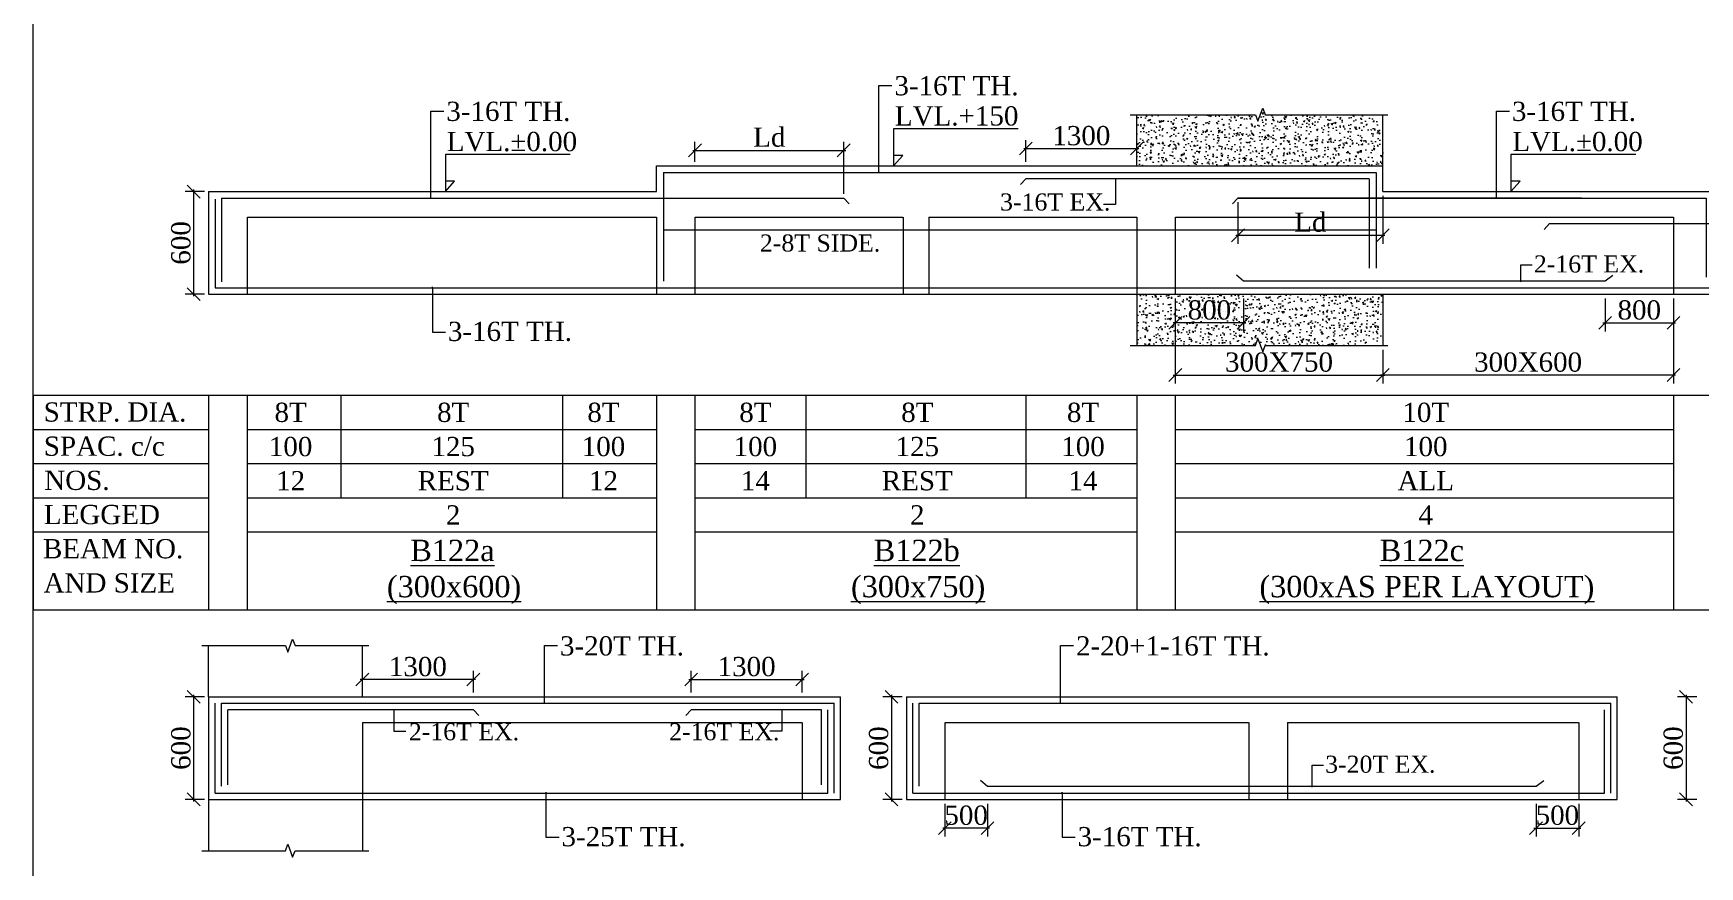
# Model space of a CAD drawing. Header units: millimetres. Extents: x 9781889 to 10654170, y -7832723 to -7608561.
# Drawn here: x 10316143 to 10335658, y -7789440 to -7779689 of the extents above; entities that cross this region are included whole.
import ezdxf
from ezdxf.enums import TextEntityAlignment as Align

# ---------------------------------------------------------------- set-up
doc = ezdxf.new("R2010")
doc.units = ezdxf.units.MM
doc.header["$LTSCALE"] = 10
doc.header["$PDMODE"] = 3
doc.linetypes.add('HIDDEN', pattern=[0.375, 0.25, -0.125])
for name, color, linetype, lineweight in [('LVL', 3, 'Continuous', 0), ('S-CUT OUT LINE', 9, 'Continuous', 0), ('S-DIM L.S.', 7, 'Continuous', 0), ('S-HATCH', 8, 'Continuous', 0), ('S-L.S.SECTION', 5, 'Continuous', 0), ('S-L.S.SLAB LINE', 252, 'HIDDEN', 0), ('S-L.S.STEEL', 1, 'Continuous', 9), ('S-L.S.STEEL 1', 6, 'Continuous', 0), ('S-SECTION MARK', 7, 'Continuous', 0), ('S-SHEET', 251, 'Continuous', 0), ('S-TEXT', 7, 'Continuous', 0), ('S-TEXT L.S. BEAM NO.', 30, 'Continuous', 0), ('S-TEXT. L.S.', 7, 'Continuous', 0)]:
    doc.layers.add(name, color=color, linetype=linetype, lineweight=lineweight)
doc.styles.add('135', font='arial.ttf', dxfattribs={"width": 0.8, "height": 135})
doc.styles.get("Standard").update_dxf_attribs({"font": 'arial.ttf'})
doc.styles.add('TEXT', font='times.ttf')
doc.dimstyles.new('75', dxfattribs={"dimtxt": 135, "dimasz": 90, "dimexe": 0.1, "dimexo": 0.03, "dimgap": 0.09, "dimtad": 1, "dimdec": 0, "dimzin": 0, "dimdsep": 46, "dimtxsty": '135', "dimblk": 'ARCHTICK', "dimcen": 0.09, "dimclrd": 256, "dimclre": 256, "dimclrt": 256, "dimadec": 0, "dimazin": 0, "dimtfac": 1, "dimtdec": 0, "dimtofl": 0, "dimtmove": 1, "dimatfit": 3, "dimldrblk": 'DOTSMALL', "dimfxl": 1, "dimtolj": 1, "dimtzin": 0, "dimlwd": -1, "dimlwe": -1, "dimarcsym": 0})
doc.dimstyles.new('SETU_1', dxfattribs={"dimtxt": 200, "dimasz": 150, "dimexe": 100, "dimexo": 50, "dimgap": 35, "dimtad": 1, "dimdec": 0, "dimzin": 0, "dimdsep": 46, "dimtxsty": 'Standard', "dimblk": 'OBLIQUE', "dimcen": 150, "dimdle": 25, "dimclrd": 256, "dimclre": 7, "dimclrt": 256, "dimadec": 0, "dimazin": 0, "dimtfac": 1, "dimtdec": 0, "dimtofl": 0, "dimtmove": 1, "dimatfit": 3, "dimfxl": 1, "dimtolj": 1, "dimtzin": 0, "dimlwd": -1, "dimlwe": 5, "dimarcsym": 1})

# ---------------------------------------------------------------- blocks, each defined once
blk = doc.blocks.new('_ArchTick')
at = {"color": 0, "linetype": 'ByBlock', "const_width": 0.15}
blk.add_lwpolyline([(-0.5, -0.5), (0.5, 0.5)], dxfattribs=at)
blk = doc.blocks.new('_Oblique')
at = {"color": 0, "linetype": 'ByBlock', "lineweight": -2}
blk.add_line((-0.5, -0.5), (0.5, 0.5), dxfattribs=at)
blk = doc.blocks.new('*D818')
at = {"layer": 'Defpoints', "color": 0, "transparency": 16777216}
for p in [(10318197, -7787453), (10318021, -7788653), (10318197, -7788653)]:
    blk.add_point(p, dxfattribs=at)
at = {"layer": 'S-DIM L.S.', "color": 7, "lineweight": 5, "transparency": 16777216}
for p, q in [((10318147, -7787453), (10317921, -7787453)), ((10318147, -7788653), (10317921, -7788653))]:
    blk.add_line(p, q, dxfattribs=at)
at = {"layer": 'S-DIM L.S.', "transparency": 16777216}
blk.add_line((10318021, -7787428), (10318021, -7788678), dxfattribs=at)
at = {"layer": 'S-DIM L.S.', "transparency": 16777216, "xscale": 150, "yscale": 150, "zscale": 150}
for p, rotation in [((10318021, -7787453), 90), ((10318021, -7788653), 270)]:
    blk.add_blockref('_Oblique', p, dxfattribs=dict(at, rotation=rotation))
at = {"layer": 'S-DIM L.S.', "transparency": 16777216, "insert": (10317872, -7788053), "char_height": 225, "attachment_point": 5, "rotation": 90, "style": 'TEXT'}
blk.add_mtext('\\A1;600', dxfattribs=at)
blk = doc.blocks.new('*D819')
at = {"layer": 'Defpoints', "color": 0, "transparency": 16777216}
for p in [(10325147, -7787250), (10323847, -7787453, 0), (10325147, -7787453, 0)]:
    blk.add_point(p, dxfattribs=at)
at = {"layer": 'S-DIM L.S.', "color": 7, "lineweight": 5, "transparency": 16777216}
for p, q in [((10323847, -7787403), (10323847, -7787150)), ((10325147, -7787403), (10325147, -7787150))]:
    blk.add_line(p, q, dxfattribs=at)
at = {"layer": 'S-DIM L.S.', "transparency": 16777216}
blk.add_line((10323822, -7787250), (10325172, -7787250), dxfattribs=at)
at = {"layer": 'S-DIM L.S.', "transparency": 16777216, "xscale": 150, "yscale": 150, "zscale": 150, "rotation": 180}
blk.add_blockref('_Oblique', (10323847, -7787250), dxfattribs=at)
at = {"layer": 'S-DIM L.S.', "transparency": 16777216, "xscale": 150, "yscale": 150, "zscale": 150}
blk.add_blockref('_Oblique', (10325147, -7787250), dxfattribs=at)
at = {"layer": 'S-DIM L.S.', "transparency": 16777216, "insert": (10324497, -7787100), "char_height": 225, "attachment_point": 5, "style": 'TEXT'}
blk.add_mtext('\\A1;1300', dxfattribs=at)
blk = doc.blocks.new('*D820')
at = {"layer": 'Defpoints', "color": 0, "transparency": 16777216}
for p in [(10319997, -7787250), (10319997, -7787453, 0), (10321297, -7787453, 0)]:
    blk.add_point(p, dxfattribs=at)
at = {"layer": 'S-DIM L.S.', "color": 7, "lineweight": 5, "transparency": 16777216}
for p, q in [((10319997, -7787403), (10319997, -7787150)), ((10321297, -7787403), (10321297, -7787150))]:
    blk.add_line(p, q, dxfattribs=at)
at = {"layer": 'S-DIM L.S.', "transparency": 16777216}
blk.add_line((10321322, -7787250), (10319972, -7787250), dxfattribs=at)
at = {"layer": 'S-DIM L.S.', "transparency": 16777216, "xscale": 150, "yscale": 150, "zscale": 150, "rotation": 180}
blk.add_blockref('_Oblique', (10319997, -7787250), dxfattribs=at)
at = {"layer": 'S-DIM L.S.', "transparency": 16777216, "xscale": 150, "yscale": 150, "zscale": 150}
blk.add_blockref('_Oblique', (10321297, -7787250), dxfattribs=at)
at = {"layer": 'S-DIM L.S.', "transparency": 16777216, "insert": (10320647, -7787100), "char_height": 225, "attachment_point": 5, "style": 'TEXT'}
blk.add_mtext('\\A1;1300', dxfattribs=at)
blk = doc.blocks.new('*D821')
at = {"layer": 'Defpoints', "color": 0, "transparency": 16777216}
for p in [(10326368, -7787453), (10326193, -7788653), (10326368, -7788653)]:
    blk.add_point(p, dxfattribs=at)
at = {"layer": 'S-DIM L.S.', "color": 7, "lineweight": 5, "transparency": 16777216}
for p, q in [((10326318, -7787453), (10326093, -7787453)), ((10326318, -7788653), (10326093, -7788653))]:
    blk.add_line(p, q, dxfattribs=at)
at = {"layer": 'S-DIM L.S.', "transparency": 16777216}
blk.add_line((10326193, -7787428), (10326193, -7788678), dxfattribs=at)
at = {"layer": 'S-DIM L.S.', "transparency": 16777216, "xscale": 150, "yscale": 150, "zscale": 150}
for p, rotation in [((10326193, -7787453), 90), ((10326193, -7788653), 270)]:
    blk.add_blockref('_Oblique', p, dxfattribs=dict(at, rotation=rotation))
at = {"layer": 'S-DIM L.S.', "transparency": 16777216, "insert": (10326044, -7788053), "char_height": 225, "attachment_point": 5, "rotation": 90, "style": 'TEXT'}
blk.add_mtext('\\A1;600', dxfattribs=at)
blk = doc.blocks.new('*D822')
at = {"layer": 'Defpoints', "color": 0, "transparency": 16777216}
for p in [(10326818, -7788653, 0), (10327318, -7788653, 0), (10326818, -7788989)]:
    blk.add_point(p, dxfattribs=at)
at = {"layer": 'S-DIM L.S.', "color": 7, "lineweight": 5, "transparency": 16777216}
for p, q in [((10326818, -7788703), (10326818, -7789089)), ((10327318, -7788703), (10327318, -7789089))]:
    blk.add_line(p, q, dxfattribs=at)
at = {"layer": 'S-DIM L.S.', "transparency": 16777216}
blk.add_line((10327343, -7788989), (10326793, -7788989), dxfattribs=at)
at = {"layer": 'S-DIM L.S.', "transparency": 16777216, "xscale": 150, "yscale": 150, "zscale": 150, "rotation": 180}
blk.add_blockref('_Oblique', (10326818, -7788989), dxfattribs=at)
at = {"layer": 'S-DIM L.S.', "transparency": 16777216, "xscale": 150, "yscale": 150, "zscale": 150}
blk.add_blockref('_Oblique', (10327318, -7788989), dxfattribs=at)
at = {"layer": 'S-DIM L.S.', "transparency": 16777216, "insert": (10327068, -7788840), "char_height": 225, "attachment_point": 5, "style": 'TEXT'}
blk.add_mtext('\\A1;500', dxfattribs=at)
blk = doc.blocks.new('*D823')
at = {"layer": 'Defpoints', "color": 0, "transparency": 16777216}
for p in [(10333742, -7788653, 0), (10334242, -7788653, 0), (10334242, -7788989)]:
    blk.add_point(p, dxfattribs=at)
at = {"layer": 'S-DIM L.S.', "color": 7, "lineweight": 5, "transparency": 16777216}
for p, q in [((10333742, -7788703), (10333742, -7789089)), ((10334242, -7788703), (10334242, -7789089))]:
    blk.add_line(p, q, dxfattribs=at)
at = {"layer": 'S-DIM L.S.', "transparency": 16777216}
blk.add_line((10333717, -7788989), (10334267, -7788989), dxfattribs=at)
at = {"layer": 'S-DIM L.S.', "transparency": 16777216, "xscale": 150, "yscale": 150, "zscale": 150, "rotation": 180}
blk.add_blockref('_Oblique', (10333742, -7788989), dxfattribs=at)
at = {"layer": 'S-DIM L.S.', "transparency": 16777216, "xscale": 150, "yscale": 150, "zscale": 150}
blk.add_blockref('_Oblique', (10334242, -7788989), dxfattribs=at)
at = {"layer": 'S-DIM L.S.', "transparency": 16777216, "insert": (10333992, -7788840), "char_height": 225, "attachment_point": 5, "style": 'TEXT'}
blk.add_mtext('\\A1;500', dxfattribs=at)
blk = doc.blocks.new('*D824')
at = {"layer": 'Defpoints', "color": 0, "transparency": 16777216}
for p in [(10335674, -7787453), (10335499, -7788653), (10335674, -7788653)]:
    blk.add_point(p, dxfattribs=at)
at = {"layer": 'S-DIM L.S.', "color": 7, "lineweight": 5, "transparency": 16777216}
for p, q in [((10335624, -7787453), (10335399, -7787453)), ((10335624, -7788653), (10335399, -7788653))]:
    blk.add_line(p, q, dxfattribs=at)
at = {"layer": 'S-DIM L.S.', "transparency": 16777216}
blk.add_line((10335499, -7787428), (10335499, -7788678), dxfattribs=at)
at = {"layer": 'S-DIM L.S.', "transparency": 16777216, "xscale": 150, "yscale": 150, "zscale": 150}
for p, rotation in [((10335499, -7787453), 90), ((10335499, -7788653), 270)]:
    blk.add_blockref('_Oblique', p, dxfattribs=dict(at, rotation=rotation))
at = {"layer": 'S-DIM L.S.', "transparency": 16777216, "insert": (10335350, -7788053), "char_height": 225, "attachment_point": 5, "rotation": 90, "style": 'TEXT'}
blk.add_mtext('\\A1;600', dxfattribs=at)
blk = doc.blocks.new('*D1781')
at = {"layer": 'Defpoints', "color": 0, "transparency": 16777216}
for p in [(10318197, -7781541), (10318021, -7782741), (10318197, -7782741)]:
    blk.add_point(p, dxfattribs=at)
at = {"layer": 'S-DIM L.S.', "color": 7, "lineweight": 5, "transparency": 16777216}
for p, q in [((10318147, -7781541), (10317921, -7781541)), ((10318147, -7782741), (10317921, -7782741))]:
    blk.add_line(p, q, dxfattribs=at)
at = {"layer": 'S-DIM L.S.', "transparency": 16777216}
blk.add_line((10318021, -7781516), (10318021, -7782766), dxfattribs=at)
at = {"layer": 'S-DIM L.S.', "transparency": 16777216, "xscale": 150, "yscale": 150, "zscale": 150}
for p, rotation in [((10318021, -7781541), 90), ((10318021, -7782741), 270)]:
    blk.add_blockref('_Oblique', p, dxfattribs=dict(at, rotation=rotation))
at = {"layer": 'S-DIM L.S.', "transparency": 16777216, "insert": (10317872, -7782141), "char_height": 225, "attachment_point": 5, "rotation": 90, "style": 'TEXT'}
blk.add_mtext('\\A1;600', dxfattribs=at)
blk = doc.blocks.new('*D1782')
at = {"layer": 'Defpoints', "color": 0, "transparency": 16777216}
for p in [(10329067, -7781037), (10327767, -7781241, 0), (10329067, -7781241, 0)]:
    blk.add_point(p, dxfattribs=at)
at = {"layer": 'S-DIM L.S.', "color": 7, "lineweight": 5, "transparency": 16777216}
for p, q in [((10327767, -7781191), (10327767, -7780937)), ((10329067, -7781191), (10329067, -7780937))]:
    blk.add_line(p, q, dxfattribs=at)
at = {"layer": 'S-DIM L.S.', "transparency": 16777216}
blk.add_line((10327742, -7781037), (10329092, -7781037), dxfattribs=at)
at = {"layer": 'S-DIM L.S.', "transparency": 16777216, "xscale": 150, "yscale": 150, "zscale": 150, "rotation": 180}
blk.add_blockref('_Oblique', (10327767, -7781037), dxfattribs=at)
at = {"layer": 'S-DIM L.S.', "transparency": 16777216, "xscale": 150, "yscale": 150, "zscale": 150}
blk.add_blockref('_Oblique', (10329067, -7781037), dxfattribs=at)
at = {"layer": 'S-DIM L.S.', "transparency": 16777216, "insert": (10328417, -7780887), "char_height": 225, "attachment_point": 5, "style": 'TEXT'}
blk.add_mtext('\\A1;1300', dxfattribs=at)
blk = doc.blocks.new('*D1783')
at = {"layer": 'Defpoints', "color": 0, "transparency": 16777216}
for p in [(10334551, -7782741, 0), (10335352, -7782741, 0), (10335352, -7783077)]:
    blk.add_point(p, dxfattribs=at)
at = {"layer": 'S-DIM L.S.', "color": 7, "lineweight": 5, "transparency": 16777216}
for p, q in [((10334551, -7782791), (10334551, -7783177)), ((10335352, -7782791), (10335352, -7783177))]:
    blk.add_line(p, q, dxfattribs=at)
at = {"layer": 'S-DIM L.S.', "transparency": 16777216}
blk.add_line((10334526, -7783077), (10335377, -7783077), dxfattribs=at)
at = {"layer": 'S-DIM L.S.', "transparency": 16777216, "xscale": 150, "yscale": 150, "zscale": 150, "rotation": 180}
blk.add_blockref('_Oblique', (10334551, -7783077), dxfattribs=at)
at = {"layer": 'S-DIM L.S.', "transparency": 16777216, "xscale": 150, "yscale": 150, "zscale": 150}
blk.add_blockref('_Oblique', (10335352, -7783077), dxfattribs=at)
at = {"layer": 'S-DIM L.S.', "transparency": 16777216, "insert": (10334951, -7782927), "char_height": 225, "attachment_point": 5, "style": 'TEXT'}
blk.add_mtext('\\A1;800', dxfattribs=at)
blk = doc.blocks.new('*D1784')
at = {"layer": 'Defpoints', "color": 0, "transparency": 16777216}
for p in [(10329517, -7782741, 0), (10330317, -7782741, 0), (10329517, -7783077)]:
    blk.add_point(p, dxfattribs=at)
at = {"layer": 'S-DIM L.S.', "color": 7, "lineweight": 5, "transparency": 16777216}
for p, q in [((10329517, -7782791), (10329517, -7783177)), ((10330317, -7782791), (10330317, -7783177))]:
    blk.add_line(p, q, dxfattribs=at)
at = {"layer": 'S-DIM L.S.', "transparency": 16777216}
blk.add_line((10330342, -7783077), (10329492, -7783077), dxfattribs=at)
at = {"layer": 'S-DIM L.S.', "transparency": 16777216, "xscale": 150, "yscale": 150, "zscale": 150, "rotation": 180}
blk.add_blockref('_Oblique', (10329517, -7783077), dxfattribs=at)
at = {"layer": 'S-DIM L.S.', "transparency": 16777216, "xscale": 150, "yscale": 150, "zscale": 150}
blk.add_blockref('_Oblique', (10330317, -7783077), dxfattribs=at)
at = {"layer": 'S-DIM L.S.', "transparency": 16777216, "insert": (10329917, -7782927), "char_height": 225, "attachment_point": 5, "style": 'TEXT'}
blk.add_mtext('\\A1;800', dxfattribs=at)
blk = doc.blocks.new('*D1788')
at = {"layer": 'Defpoints', "color": 0, "transparency": 16777216}
for p in [(10325634, -7781058), (10323892, -7781241, 0), (10325634, -7781616, 0)]:
    blk.add_point(p, dxfattribs=at)
at = {"layer": 'S-DIM L.S.', "color": 7, "lineweight": 5, "transparency": 16777216}
for p, q in [((10323892, -7781191), (10323892, -7780958)), ((10325634, -7781566), (10325634, -7780958))]:
    blk.add_line(p, q, dxfattribs=at)
at = {"layer": 'S-DIM L.S.', "transparency": 16777216}
blk.add_line((10323867, -7781058), (10325659, -7781058), dxfattribs=at)
at = {"layer": 'S-DIM L.S.', "transparency": 16777216, "xscale": 150, "yscale": 150, "zscale": 150, "rotation": 180}
blk.add_blockref('_Oblique', (10323892, -7781058), dxfattribs=at)
at = {"layer": 'S-DIM L.S.', "transparency": 16777216, "xscale": 150, "yscale": 150, "zscale": 150}
blk.add_blockref('_Oblique', (10325634, -7781058), dxfattribs=at)
at = {"layer": 'S-DIM L.S.', "transparency": 16777216, "insert": (10324763, -7780905), "char_height": 225, "attachment_point": 5, "style": 'TEXT'}
blk.add_mtext('\\A1;Ld', dxfattribs=at)
blk = doc.blocks.new('*D1785')
at = {"layer": 'Defpoints', "color": 0, "transparency": 16777216}
for p in [(10331947, -7781541, 0), (10330251, -7781616, 0), (10331947, -7782052)]:
    blk.add_point(p, dxfattribs=at)
at = {"layer": 'S-DIM L.S.', "color": 7, "lineweight": 5, "transparency": 16777216}
for p, q in [((10330251, -7781666), (10330251, -7782152)), ((10331947, -7781591), (10331947, -7782152))]:
    blk.add_line(p, q, dxfattribs=at)
at = {"layer": 'S-DIM L.S.', "transparency": 16777216}
blk.add_line((10330226, -7782052), (10331972, -7782052), dxfattribs=at)
at = {"layer": 'S-DIM L.S.', "transparency": 16777216, "xscale": 150, "yscale": 150, "zscale": 150, "rotation": 180}
blk.add_blockref('_Oblique', (10330251, -7782052), dxfattribs=at)
at = {"layer": 'S-DIM L.S.', "transparency": 16777216, "xscale": 150, "yscale": 150, "zscale": 150}
blk.add_blockref('_Oblique', (10331947, -7782052), dxfattribs=at)
at = {"layer": 'S-DIM L.S.', "transparency": 16777216, "insert": (10331099, -7781900), "char_height": 225, "attachment_point": 5, "style": 'TEXT'}
blk.add_mtext('\\A1;Ld', dxfattribs=at)
blk = doc.blocks.new('*D1786')
at = {"layer": 'Defpoints', "color": 0, "transparency": 16777216}
for p in [(10329517, -7782741, 0), (10331947, -7783341, 0), (10331947, -7783687)]:
    blk.add_point(p, dxfattribs=at)
at = {"layer": 'S-DIM L.S.', "color": 7, "lineweight": 5, "transparency": 16777216}
for p, q in [((10329517, -7782791), (10329517, -7783787)), ((10331947, -7783391), (10331947, -7783787))]:
    blk.add_line(p, q, dxfattribs=at)
at = {"layer": 'S-DIM L.S.', "transparency": 16777216}
blk.add_line((10329492, -7783687), (10331972, -7783687), dxfattribs=at)
at = {"layer": 'S-DIM L.S.', "transparency": 16777216, "xscale": 150, "yscale": 150, "zscale": 150, "rotation": 180}
blk.add_blockref('_Oblique', (10329517, -7783687), dxfattribs=at)
at = {"layer": 'S-DIM L.S.', "transparency": 16777216, "xscale": 150, "yscale": 150, "zscale": 150}
blk.add_blockref('_Oblique', (10331947, -7783687), dxfattribs=at)
at = {"layer": 'S-DIM L.S.', "transparency": 16777216, "insert": (10330732, -7783537), "char_height": 225, "attachment_point": 5, "style": 'TEXT'}
blk.add_mtext('\\A1;300X750', dxfattribs=at)
blk = doc.blocks.new('*D1787')
at = {"layer": 'Defpoints', "color": 0, "transparency": 16777216}
for p in [(10335352, -7782741, 0), (10331947, -7783341, 0), (10331947, -7783687)]:
    blk.add_point(p, dxfattribs=at)
at = {"layer": 'S-DIM L.S.', "color": 7, "lineweight": 5, "transparency": 16777216}
for p, q in [((10335352, -7782791), (10335352, -7783787)), ((10331947, -7783391), (10331947, -7783787))]:
    blk.add_line(p, q, dxfattribs=at)
at = {"layer": 'S-DIM L.S.', "transparency": 16777216}
blk.add_line((10335377, -7783687), (10331922, -7783687), dxfattribs=at)
at = {"layer": 'S-DIM L.S.', "transparency": 16777216, "xscale": 150, "yscale": 150, "zscale": 150, "rotation": 180}
blk.add_blockref('_Oblique', (10331947, -7783687), dxfattribs=at)
at = {"layer": 'S-DIM L.S.', "transparency": 16777216, "xscale": 150, "yscale": 150, "zscale": 150}
blk.add_blockref('_Oblique', (10335352, -7783687), dxfattribs=at)
at = {"layer": 'S-DIM L.S.', "transparency": 16777216, "insert": (10333649, -7783537), "char_height": 225, "attachment_point": 5, "style": 'TEXT'}
blk.add_mtext('\\A1;300X600', dxfattribs=at)

msp = doc.modelspace()

# ---------------------------------------------------------------- hatches: boundary and pattern name
at = {"layer": 'S-HATCH', "linetype": 'ByBlock'}
h = msp.add_hatch(dxfattribs=at)
h.set_pattern_fill('AR-CONC', color=256)
h.set_pattern_definition([(50, (260514.51, 52697.36), (182.184669, -15.9390855), [19.05, -209.55]), (355, (260514.5, 52697.36), (-35.2434214, 191.0568452), [15.24, -167.6405842]), (100.4514447, (260529.7, 52696.03), (146.941247, 175.117752), [16.1900088, -178.0902446]), (46.1842, (260514.5, 52748.16), (271.079041, -42.042328), [28.575, -314.325]), (96.6355576, (260537.1, 52744.66), (237.404134, 247.4261246), [24.285023, -267.135608]), (351.1841512, (260514.5, 52748.16), (237.404134, 247.4261246), [22.859967, -251.459732]), (21, (260539.91, 52735.46), (151.6143913, -102.2651982), [19.05, -209.55]), (326, (260539.9, 52735.46), (61.8020283, 184.187966), [15.24, -167.64]), (71.451445, (260552.54, 52726.94), (213.4164193, 81.922769), [16.1900088, -178.0899376]), (37.5, (260514.51, 52697.36), (3.08860325, 84.55503887), [0, -165.608, 0, -170.18, 0, -168.275]), (7.5, (260514.51, 52697.36), (66.8196625, 100.1805748), [0, -97.028, 0, -161.798, 0, -64.135]), (327.5, (260457.87, 52697.36), (135.59059517, -5.728744), [0, -63.5, 0, -198.12, 0, -262.89]), (317.5, (260432.47, 52697.36), (148.1291814, 25.426491), [0, -82.55, 0, -131.572, 0, -186.69])])
h.paths.add_polyline_path([(10331946.6, -7781240.5), (10331946.6, -7780640.5), (10330568.6, -7780640.5), (10330540.6, -7780563.7), (10330484.6, -7780717.4), (10330456.7, -7780640.5), (10329066.6, -7780640.5), (10329066.6, -7781240.5)])
h.paths.add_polyline_path([(10329839.6, -7780640.5), (10330616.5, -7780640.5), (10330616.5, -7780645.5), (10329839.6, -7780645.5)], flags=16)
h = msp.add_hatch(dxfattribs=at)
h.set_pattern_fill('AR-CONC', color=256)
h.set_pattern_definition([(50, (260514.51, 52397.36), (182.184669, -15.9390855), [19.05, -209.55]), (355, (260514.5, 52397.36), (-35.2434214, 191.0568452), [15.24, -167.6405842]), (100.4514447, (260529.7, 52396.03), (146.941247, 175.117752), [16.1900088, -178.0902446]), (46.1842, (260514.5, 52448.16), (271.079041, -42.042328), [28.575, -314.325]), (96.6355576, (260537.1, 52444.66), (237.404134, 247.4261246), [24.285023, -267.135608]), (351.1841512, (260514.5, 52448.16), (237.404134, 247.4261246), [22.859967, -251.459732]), (21, (260539.91, 52435.46), (151.6143913, -102.2651982), [19.05, -209.55]), (326, (260539.9, 52435.46), (61.8020283, 184.187966), [15.24, -167.64]), (71.451445, (260552.54, 52426.94), (213.4164193, 81.922769), [16.1900088, -178.0899376]), (37.5, (260514.51, 52397.36), (3.08860325, 84.55503887), [0, -165.608, 0, -170.18, 0, -168.275]), (7.5, (260514.51, 52397.36), (66.8196625, 100.1805748), [0, -97.028, 0, -161.798, 0, -64.135]), (327.5, (260457.87, 52397.36), (135.59059517, -5.728744), [0, -63.5, 0, -198.12, 0, -262.89]), (317.5, (260432.47, 52397.36), (148.1291814, 25.426491), [0, -82.55, 0, -131.572, 0, -186.69])])
h.paths.add_polyline_path([(10331946.6, -7783340.5), (10331946.6, -7782740.5), (10329066.6, -7782740.5), (10329066.6, -7783340.5), (10330456.7, -7783340.5), (10330484.6, -7783263.7), (10330540.6, -7783417.4), (10330568.6, -7783340.5)])
h.paths.add_polyline_path([(10329607.1, -7783165.8), (10330217.9, -7783165.8), (10330217.9, -7782685.4), (10329607.1, -7782685.4)], flags=9)

# ---------------------------------------------------------------- linework, layer by layer
at = {"layer": 'LVL', "linetype": 'Continuous', "elevation": 0}
for points in [[(10327678.8, -7780805.5), (10326217.6, -7780805.5), (10326217.6, -7781240.5), (10326325.7, -7781118.5), (10326217.6, -7781118.5)], [(10322430.8, -7781105.5), (10320969.6, -7781105.5), (10320969.6, -7781540.5), (10321077.8, -7781418.5), (10320969.6, -7781418.5)], [(10334909.9, -7781105.5), (10333448.7, -7781105.5), (10333448.7, -7781540.5), (10333556.9, -7781418.5), (10333448.7, -7781418.5)]]:
    msp.add_lwpolyline(points, dxfattribs=at)
at = {"layer": 'S-CUT OUT LINE', "color": 5, "elevation": 0}
for points in [[(10328988.3, -7780640.5), (10330456.7, -7780640.5), (10330484.6, -7780717.4), (10330540.6, -7780563.7), (10330568.6, -7780640.5), (10332005.8, -7780640.5)], [(10328988.3, -7783340.5), (10330456.7, -7783340.5), (10330484.6, -7783263.7), (10330540.6, -7783417.4), (10330568.6, -7783340.5), (10332005.8, -7783340.5)], [(10318118.3, -7786853.3), (10319096.4, -7786853.3), (10319124.4, -7786930.2), (10319180.4, -7786776.5), (10319208.3, -7786853.3), (10320071.6, -7786853.3)], [(10318118.3, -7789253.3), (10319096.4, -7789253.3), (10319124.4, -7789176.5), (10319180.4, -7789330.2), (10319208.3, -7789253.3), (10320071.6, -7789253.3)]]:
    msp.add_lwpolyline(points, dxfattribs=at)
at = {"layer": 'S-L.S.SECTION'}
for p, q in [((10329066.6, -7781240.5, 0), (10329066.6, -7780640.5, 0)), ((10331946.6, -7781540.5, 0), (10331946.6, -7780640.5, 0)), ((10323441.6, -7781240.5, 0), (10331946.6, -7781240.5, 0)), ((10323441.6, -7781540.5, 0), (10323441.6, -7781240.5, 0)), ((10318196.6, -7781540.5, 0), (10323441.6, -7781540.5, 0)), ((10318196.6, -7781540.5, 0), (10318196.6, -7782740.5, 0)), ((10331946.6, -7781540.5, 0), (10335801.6, -7781540.5, 0)), ((10318196.6, -7782740.5, 0), (10340805.5, -7782740.5, 0)), ((10329066.6, -7782740.5, 0), (10329066.6, -7783340.5, 0)), ((10331946.6, -7782740.5, 0), (10331946.6, -7783340.5, 0)), ((10318196.6, -7787453.3, 0), (10318196.6, -7786853.3, 0)), ((10319996.6, -7787453.3, 0), (10319996.6, -7786853.3, 0)), ((10318196.6, -7787453.3, 0), (10325597.1, -7787453.3, 0)), ((10318196.6, -7787453.3, 0), (10318196.6, -7788653.3, 0)), ((10325597.1, -7788653.3, 0), (10325597.1, -7787453.3, 0)), ((10326368.2, -7787453.3, 0), (10334693.1, -7787453.3, 0)), ((10326368.2, -7787453.3, 0), (10326368.2, -7788653.3, 0)), ((10334693.1, -7788653.3, 0), (10334693.1, -7787453.3, 0)), ((10318196.6, -7788653.3, 0), (10325597.1, -7788653.3, 0)), ((10318196.6, -7788653.3, 0), (10318196.6, -7789253.3, 0)), ((10319996.6, -7788653.3, 0), (10319996.6, -7789253.3, 0)), ((10326368.2, -7788653.3, 0), (10334693.1, -7788653.3, 0))]:
    msp.add_line(p, q, dxfattribs=at)
at = {"layer": 'S-L.S.SLAB LINE', "ltscale": 0.3}
for p, q in [((10318646.6, -7781840.5, 0), (10323441.6, -7781840.5, 0)), ((10318646.6, -7781840.5, 0), (10318646.6, -7782740.5, 0)), ((10323441.6, -7781840.5, 0), (10323441.6, -7782740.5, 0)), ((10323891.6, -7781840.5, 0), (10326329.1, -7781840.5, 0)), ((10323891.6, -7781840.5, 0), (10323891.6, -7782740.5, 0)), ((10326329.1, -7781840.5, 0), (10326329.1, -7782740.5, 0)), ((10326629.1, -7781840.5, 0), (10326629.1, -7782740.5, 0)), ((10326629.1, -7781840.5, 0), (10329066.6, -7781840.5, 0)), ((10329066.6, -7781840.5, 0), (10329066.6, -7782740.5, 0)), ((10329516.6, -7781840.5, 0), (10335351.6, -7781840.5, 0)), ((10329516.6, -7781840.5, 0), (10329516.6, -7782740.5, 0)), ((10335351.6, -7781840.5, 0), (10335351.6, -7782740.5, 0)), ((10318196.6, -7787753.3, 0), (10318196.6, -7787753.3, 0)), ((10319996.6, -7787753.3, 0), (10325147.1, -7787753.3, 0)), ((10319996.6, -7787753.3, 0), (10319996.6, -7788653.3, 0)), ((10325147.1, -7787753.3, 0), (10325147.1, -7788653.3, 0)), ((10326368.2, -7787753.3, 0), (10326368.2, -7787753.3, 0)), ((10326818.2, -7787753.3, 0), (10330380.3, -7787753.3, 0)), ((10326818.2, -7787753.3, 0), (10326818.2, -7788653.3, 0)), ((10330380.3, -7787753.3, 0), (10330380.3, -7788653.3, 0)), ((10330830.3, -7787753.3, 0), (10334243.1, -7787753.3, 0)), ((10330830.3, -7787753.3, 0), (10330830.3, -7788653.3, 0)), ((10334243.1, -7787753.3, 0), (10334243.1, -7788653.3, 0))]:
    msp.add_line(p, q, dxfattribs=at)
at = {"layer": 'S-L.S.STEEL'}
for p, q in [((10323523.4, -7781315.5, 0), (10323523.4, -7782590.3, 0)), ((10331868.6, -7781315.5, 0), (10331868.6, -7782437.9, 0)), ((10331788.3, -7781390.5, 0), (10331788.3, -7782437.9, 0)), ((10318271.6, -7781628.1, 0), (10318271.6, -7782665.5, 0)), ((10318346.6, -7781615.5, 0), (10318346.6, -7782598.1, 0)), ((10325634.2, -7781615.5, 0), (10325697.4, -7781682.4, 0)), ((10333901.5, -7781915.5, 0), (10333838.3, -7781982.4, 0)), ((10333901.5, -7781915.5, 0), (10340659.5, -7781915.5, 0)), ((10318271.6, -7782665.5, 0), (10340734.5, -7782665.5, 0)), ((10318271.6, -7788578.3, 0), (10318271.6, -7787528.3, 0)), ((10318346.6, -7787528.3, 0), (10325522.1, -7787528.3, 0)), ((10318346.6, -7788498.7, 0), (10318346.6, -7787528.3, 0)), ((10321296.7, -7787603.3, 0), (10318421.6, -7787603.3, 0)), ((10318421.6, -7788482.1, 0), (10318421.6, -7787603.3, 0)), ((10321296.7, -7787603.3, 0), (10321359.9, -7787670.2, 0)), ((10325372.1, -7788482.1, 0), (10325372.1, -7787603.3, 0)), ((10325447.1, -7788578.3, 0), (10325447.1, -7787603.3, 0)), ((10325522.1, -7788578.3, 0), (10325522.1, -7787528.3, 0)), ((10326443.2, -7788578.3, 0), (10326443.2, -7787528.3, 0)), ((10326518.2, -7787528.3, 0), (10334618.1, -7787528.3, 0)), ((10326518.2, -7788498.7, 0), (10326518.2, -7787528.3, 0)), ((10334543.1, -7788578.3, 0), (10334543.1, -7787603.3, 0)), ((10334618.1, -7788578.3, 0), (10334618.1, -7787528.3, 0)), ((10318271.6, -7788578.3, 0), (10325447.1, -7788578.3, 0)), ((10326443.2, -7788578.3, 0), (10334543.1, -7788578.3, 0))]:
    msp.add_line(p, q, dxfattribs=at)
at = {"layer": 'S-L.S.STEEL', "elevation": 0}
for points in [[(10334640.9, -7782522.3), (10334551.4, -7782590.5), (10330316.7, -7782590.5), (10330234.7, -7782519.8)], [(10333831.9, -7788435.1), (10333742.4, -7788503.3), (10327318.3, -7788503.3), (10327236.3, -7788432.6)]]:
    msp.add_lwpolyline(points, dxfattribs=at)
at = {"layer": 'S-L.S.STEEL'}
for points in [[(10323523.4, -7781315.5, 0), (10331868.6, -7781315.5, 0)], [(10331788.3, -7781390.5, 0), (10327766.6, -7781390.5, 0), (10327703.4, -7781457.4, 0)], [(10318346.6, -7781615.5, 0), (10325634.2, -7781615.5, 0)], [(10334272.6, -7781615.5, 0), (10330250.9, -7781615.5, 0), (10330187.7, -7781682.4, 0)], [(10330250.9, -7781615.5, 0), (10335734.4, -7781615.5, 0), (10335734.4, -7782542.7, 0)], [(10325372.1, -7787603.3, 0), (10323847.1, -7787603.3, 0), (10323783.9, -7787670.2, 0)]]:
    msp.add_polyline3d(points, dxfattribs=at)
at = {"layer": 'S-L.S.STEEL 1'}
msp.add_line((10331868.6, -7781990.5, 0), (10323523.4, -7781990.5, 0), dxfattribs=at)
at = {"layer": 'S-SHEET'}
for p, q in [((10316143.4, -7783923.8, 0), (10318196.6, -7783923.8, 0)), ((10316143.4, -7783923.8), (10316143.4, -7786433.1)), ((10318196.6, -7783923.8, 0), (10340805.5, -7783923.8, 0)), ((10318196.6, -7783923.8, 0), (10318196.6, -7786433.1, 0)), ((10318646.6, -7783923.8, 0), (10318646.6, -7786433.1, 0)), ((10319746.6, -7783923.8, 0), (10319746.6, -7785123.8, 0)), ((10322341.6, -7783923.8, 0), (10322341.6, -7785123.8, 0)), ((10323441.6, -7783923.8, 0), (10323441.6, -7786433.1, 0)), ((10323891.6, -7783923.8, 0), (10323891.6, -7786433.1, 0)), ((10325191.6, -7783923.8, 0), (10325191.6, -7785123.8, 0)), ((10327766.6, -7783923.8, 0), (10327766.6, -7785123.8, 0)), ((10329066.6, -7783923.8, 0), (10329066.6, -7786433.1, 0)), ((10329516.6, -7783923.8, 0), (10329516.6, -7786433.1, 0)), ((10335351.6, -7783923.8, 0), (10335351.6, -7786433.1, 0)), ((10316143.4, -7784323.8, 0), (10318196.6, -7784323.8, 0)), ((10318646.6, -7784323.8, 0), (10323441.6, -7784323.8, 0)), ((10323891.6, -7784323.8, 0), (10329066.6, -7784323.8, 0)), ((10329516.6, -7784323.8, 0), (10335351.6, -7784323.8, 0)), ((10316143.4, -7784723.8, 0), (10318196.6, -7784723.8, 0)), ((10318646.6, -7784723.8, 0), (10323441.6, -7784723.8, 0)), ((10323891.6, -7784723.8, 0), (10329066.6, -7784723.8, 0)), ((10329516.6, -7784723.8, 0), (10335351.6, -7784723.8, 0)), ((10316143.4, -7785123.8, 0), (10318196.6, -7785123.8, 0)), ((10318646.6, -7785123.8, 0), (10323441.6, -7785123.8, 0)), ((10323891.6, -7785123.8, 0), (10329066.6, -7785123.8, 0)), ((10329516.6, -7785123.8, 0), (10335351.6, -7785123.8, 0)), ((10316143.4, -7785523.8, 0), (10318196.6, -7785523.8, 0)), ((10318646.6, -7785523.8, 0), (10323441.6, -7785523.8, 0)), ((10323891.6, -7785523.8, 0), (10329066.6, -7785523.8, 0)), ((10329516.6, -7785523.8, 0), (10335351.6, -7785523.8, 0)), ((10316143.4, -7786433.1), (10367477.6, -7786433.1)), ((10316143.4, -7786433.1, 0), (10318196.6, -7786433.1, 0)), ((10318196.6, -7786433.1, 0), (10340805.5, -7786433.1, 0))]:
    msp.add_line(p, q, dxfattribs=at)
msp.add_lwpolyline([(10316143.4, -7760218.1), (10367477.6, -7760218.1), (10367477.6, -7801877.7), (10316143.4, -7801877.7)], close=True, dxfattribs=at)

# ---------------------------------------------------------------- texts
at = {"layer": 'LVL', "style": 'TEXT'}
for s, p in [('LVL.+150', (10326233.3, -7780767.1, 0)), ('LVL.%%P0.00', (10320985.4, -7781067.1, 0)), ('LVL.%%P0.00', (10333464.5, -7781067.1, 0))]:
    msp.add_text(s, height=225, dxfattribs=at).set_placement(p)
at = {"layer": 'S-L.S.STEEL 1', "style": 'TEXT'}
msp.add_text('2-8T SIDE.', height=200, dxfattribs=at).set_placement((10324652.3, -7782242.4, 0))
at = {"layer": 'S-TEXT', "style": 'TEXT'}
for s, p in [('STRP. DIA.', (10317100.3, -7784231.9, 0)), ('SPAC. c/c', (10316974.6, -7784631.9, 0)), ('NOS.', (10316654.1, -7785031.9, 0)), ('LEGGED', (10316946.7, -7785431.9, 0)), ('BEAM NO.', (10317078, -7785831.9, 0)), ('AND SIZE', (10317032.8, -7786231.9, 0))]:
    msp.add_text(s, height=225, dxfattribs=at).set_placement(p, align=Align.CENTER)
at = {"layer": 'S-TEXT', "linetype": 'ByBlock', "style": 'TEXT'}
for s, p in [('8T', (10319156.5, -7784123.8, 0)), ('8T', (10321060.6, -7784123.8, 0)), ('8T', (10322820.4, -7784123.8, 0)), ('8T', (10324599.4, -7784123.8, 0)), ('8T', (10326495.6, -7784123.8, 0)), ('8T', (10328436.6, -7784123.8, 0)), ('10T', (10332450.6, -7784123.8, 0)), ('100', (10319156.5, -7784523.8, 0)), ('125', (10321060.6, -7784523.8, 0)), ('100', (10322820.4, -7784523.8, 0)), ('100', (10324599.4, -7784523.8, 0)), ('125', (10326495.6, -7784523.8, 0)), ('100', (10328436.6, -7784523.8, 0)), ('100', (10332450.6, -7784523.8, 0)), ('12', (10319156.5, -7784923.8, 0)), ('REST', (10321060.6, -7784923.8, 0)), ('12', (10322820.4, -7784923.8, 0)), ('14', (10324599.4, -7784923.8, 0)), ('REST', (10326495.6, -7784923.8, 0)), ('14', (10328436.6, -7784923.8, 0)), ('ALL', (10332450.6, -7784923.8, 0)), ('2', (10321060.6, -7785323.8, 0)), ('2', (10326495.6, -7785323.8, 0)), ('4', (10332450.6, -7785323.8, 0))]:
    msp.add_text(s, height=225, dxfattribs=at).set_placement(p, align=Align.MIDDLE_CENTER)
at = {"layer": 'S-TEXT L.S. BEAM NO.', "linetype": 'ByBlock', "style": 'TEXT'}
for s, p in [('%%UB122a', (10320559.1, -7785864.5, 0)), ('%%UB122c', (10331911.7, -7785864.5, 0)), ('%%U(300x600)', (10320284.3, -7786287.5, 0)), ('%%U(300xAS PER LAYOUT)', (10330502.4, -7786287.5, 0))]:
    msp.add_text(s, height=250, dxfattribs=at).set_placement(p)
at = {"layer": 'S-TEXT L.S. BEAM NO.', "color": 91, "linetype": 'ByBlock', "style": 'TEXT'}
for s, p in [('%%UB122b', (10325986.2, -7785864.5, 0)), ('%%U(300x750)', (10325719.3, -7786287.5, 0))]:
    msp.add_text(s, height=250, dxfattribs=at).set_placement(p)
at = {"layer": 'S-TEXT. L.S.', "style": 'TEXT'}
for s, height, p in [('3-16T TH.', 225, (10326227.9, -7780413.4, 0)), ('3-16T TH.', 225, (10320980, -7780713.4, 0)), ('3-16T TH.', 225, (10333459.1, -7780713.4, 0)), ('3-16T EX.', 200, (10327465, -7781762.1, 0)), ('2-16T EX.', 200, (10333716.9, -7782487.2, 0)), ('3-16T TH.', 225, (10320998.3, -7783288.4, 0)), ('3-20T TH.', 225, (10322310.6, -7786969, 0)), ('2-20+1-16T TH.', 225, (10328354.5, -7786969, 0)), ('2-16T EX.', 200, (10320541.1, -7787960.9, 0)), ('2-16T EX.', 200, (10323589.4, -7787960.9, 0)), ('3-20T EX.', 200, (10331272.4, -7788341.3, 0)), ('3-25T TH.', 225, (10322328.9, -7789201.2, 0)), ('3-16T TH.', 225, (10328372.8, -7789201.2, 0))]:
    msp.add_text(s, height=height, dxfattribs=at).set_placement(p)

# ---------------------------------------------------------------- dimensions: what is measured, and where the dimension line sits
at = {"layer": 'S-DIM L.S.'}
for base, p1, p2, text, picture, middle in [((10325634.2, -7781057.7, 0), (10323891.6, -7781240.5, 0), (10325634.2, -7781615.5, 0), 'Ld', '*D1788', (10324762.9, -7780905.1, 0)), ((10331946.6, -7782052.4, 0), (10330250.9, -7781615.5, 0), (10331946.6, -7781540.5, 0), 'Ld', '*D1785', (10331098.7, -7781899.8, 0)), ((10331946.6, -7783686.7, 0), (10329516.6, -7782740.5, 0), (10331946.6, -7783340.5, 0), '300X750', '*D1786', (10330731.6, -7783537, 0)), ((10331946.6, -7783686.7, 0), (10335351.6, -7782740.5, 0), (10331946.6, -7783340.5, 0), '300X600', '*D1787', (10333649.1, -7783537.3, 0))]:
    dim = msp.add_linear_dim(base=base, p1=p1, p2=p2, text=text, dimstyle='SETU_1', override={"dimtxt": 225, "dimtxsty": 'TEXT'}, dxfattribs=at)
    dim.commit()
    dim.dimension.update_dxf_attribs({"geometry": picture, "text_midpoint": middle})
for base, p1, p2, picture, middle in [((10329066.6, -7781036.7, 0), (10327766.6, -7781240.5, 0), (10329066.6, -7781240.5, 0), '*D1782', (10328416.6, -7780887.3, 0)), ((10335351.6, -7783076.6, 0), (10334551.4, -7782740.5, 0), (10335351.6, -7782740.5, 0), '*D1783', (10334951.5, -7782927.2, 0)), ((10325147.1, -7787249.5, 0), (10323847.1, -7787453.3, 0), (10325147.1, -7787453.3, 0), '*D819', (10324497.1, -7787100.1, 0))]:
    dim = msp.add_linear_dim(base=base, p1=p1, p2=p2, angle=180, dimstyle='SETU_1', override={"dimtxt": 225, "dimtxsty": 'TEXT'}, dxfattribs=at)
    dim.commit()
    dim.dimension.update_dxf_attribs({"geometry": picture, "text_midpoint": middle})
at = {"layer": 'S-DIM L.S.', "color": 7}
for base, p1, p2, picture, middle in [((10318021.4, -7782740.5, 0), (10318196.6, -7781540.5, 0), (10318196.6, -7782740.5, 0), '*D1781', (10317872, -7782140.5, 0)), ((10318021.4, -7788653.3, 0), (10318196.6, -7787453.3, 0), (10318196.6, -7788653.3, 0), '*D818', (10317872, -7788053.3, 0)), ((10326193, -7788653.3, 0), (10326368.2, -7787453.3, 0), (10326368.2, -7788653.3, 0), '*D821', (10326043.6, -7788053.3, 0)), ((10335499.2, -7788653.3, 0), (10335674.3, -7787453.3, 0), (10335674.3, -7788653.3, 0), '*D824', (10335349.7, -7788053.3, 0))]:
    dim = msp.add_linear_dim(base=base, p1=p1, p2=p2, angle=90, dimstyle='SETU_1', override={"dimtxt": 225, "dimlfac": 0.5, "dimtxsty": 'TEXT'}, dxfattribs=at)
    dim.commit()
    dim.dimension.update_dxf_attribs({"geometry": picture, "text_midpoint": middle})
at = {"layer": 'S-DIM L.S.'}
for base, p1, p2, picture, middle in [((10329516.6, -7783076.6, 0), (10330316.7, -7782740.5, 0), (10329516.6, -7782740.5, 0), '*D1784', (10329916.6, -7782927.2, 0)), ((10319996.7, -7787249.5, 0), (10321296.7, -7787453.3, 0), (10319996.7, -7787453.3, 0), '*D820', (10320646.7, -7787100.1, 0))]:
    dim = msp.add_linear_dim(base=base, p1=p1, p2=p2, dimstyle='SETU_1', override={"dimtxt": 225, "dimtxsty": 'TEXT'}, dxfattribs=at)
    dim.commit()
    dim.dimension.update_dxf_attribs({"geometry": picture, "text_midpoint": middle})
dim = msp.add_linear_dim(base=(10326818.2, -7788989.4, 0), p1=(10327318.3, -7788653.3, 0), p2=(10326818.2, -7788653.3, 0), dimstyle='SETU_1', override={"dimtxt": 225, "dimtxsty": 'TEXT'}, dxfattribs=at)
dim.commit()
dim.dimension.update_dxf_attribs({"geometry": '*D822', "text_midpoint": (10327068.3, -7788989.4, 0), "dimtype": 160})
dim = msp.add_linear_dim(base=(10334242.5, -7788989.4, 0), p1=(10333742.4, -7788653.3, 0), p2=(10334242.5, -7788653.3, 0), angle=180, dimstyle='SETU_1', override={"dimtxt": 225, "dimtxsty": 'TEXT'}, dxfattribs=at)
dim.commit()
dim.dimension.update_dxf_attribs({"geometry": '*D823', "text_midpoint": (10333992.4, -7788989.4, 0), "dimtype": 160})

# ---------------------------------------------------------------- leaders
at = {"layer": 'S-SECTION MARK'}
for points in [[(10326046.3, -7781315.5, 0), (10326046.3, -7780298.2, 0), (10326198.8, -7780298.2, 0)], [(10320798.3, -7781615.5, 0), (10320798.3, -7780598.2, 0), (10320950.9, -7780598.2, 0)], [(10333277.4, -7781615.5, 0), (10333277.4, -7780598.2, 0), (10333430, -7780598.2, 0)], [(10328815.2, -7781390.5, 0), (10328815.2, -7781691, 0), (10328675.9, -7781691, 0)], [(10333563, -7782590.5, 0), (10333563, -7782396.9, 0), (10333698.4, -7782396.9, 0)], [(10320816.6, -7782661.6, 0), (10320816.6, -7783183.5, 0), (10320969.2, -7783183.5, 0)], [(10322128.9, -7787528.3, 0), (10322128.9, -7786853.9, 0), (10322281.5, -7786853.9, 0)], [(10328172.8, -7787528.3, 0), (10328172.8, -7786853.9, 0), (10328325.4, -7786853.9, 0)], [(10320367.1, -7787603.3, 0), (10320367.1, -7787855.7, 0), (10320506.5, -7787855.7, 0)], [(10324907.5, -7787603.3, 0), (10324907.5, -7787855.7, 0), (10324768.2, -7787855.7, 0)], [(10331118.5, -7788503.3, 0), (10331118.5, -7788251, 0), (10331253.9, -7788251, 0)], [(10322147.3, -7788574.4, 0), (10322147.3, -7789096.3, 0), (10322299.8, -7789096.3, 0)], [(10328191.2, -7788574.4, 0), (10328191.2, -7789096.3, 0), (10328343.7, -7789096.3, 0)]]:
    msp.add_leader(points, dimstyle='75', override={"dimasz": 75}, dxfattribs=at)

doc.saveas('drawing.dxf')
